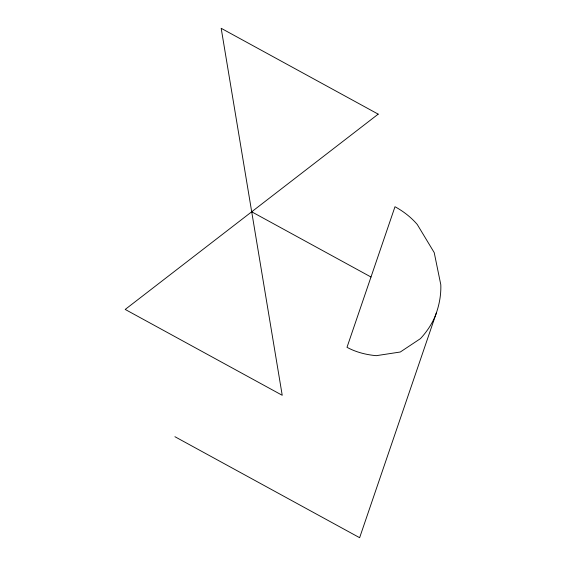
<?xml version="1.0" encoding="UTF-8"?>
<svg xmlns="http://www.w3.org/2000/svg" width="566" height="566" viewBox="0 0 566 566"><rect width="100%" height="100%" fill="white"/><g stroke="black" fill="none" stroke-linecap="round" stroke-linejoin="round"><path stroke-width="0.85" d="M436.414 312.786A85.657 58.744 -20.9 0 1 420.474 338.617L400.289 352.01L376.298 355.674A85.657 58.744 -20.9 0 1 347 347.305L394.99 206.732A134.149 92.003 -20.9 0 1 417.276 224.504L434.221 252.613L440.801 284.726A134.149 92.003 -20.9 0 1 436.414 312.786L359.629 537.7L174.915 436.704M251.7 211.797L370.992 277.015M378.201 114.148L125.199 309.439L282.222 395.287L221.179 28.3L378.201 114.148"/></g></svg>
